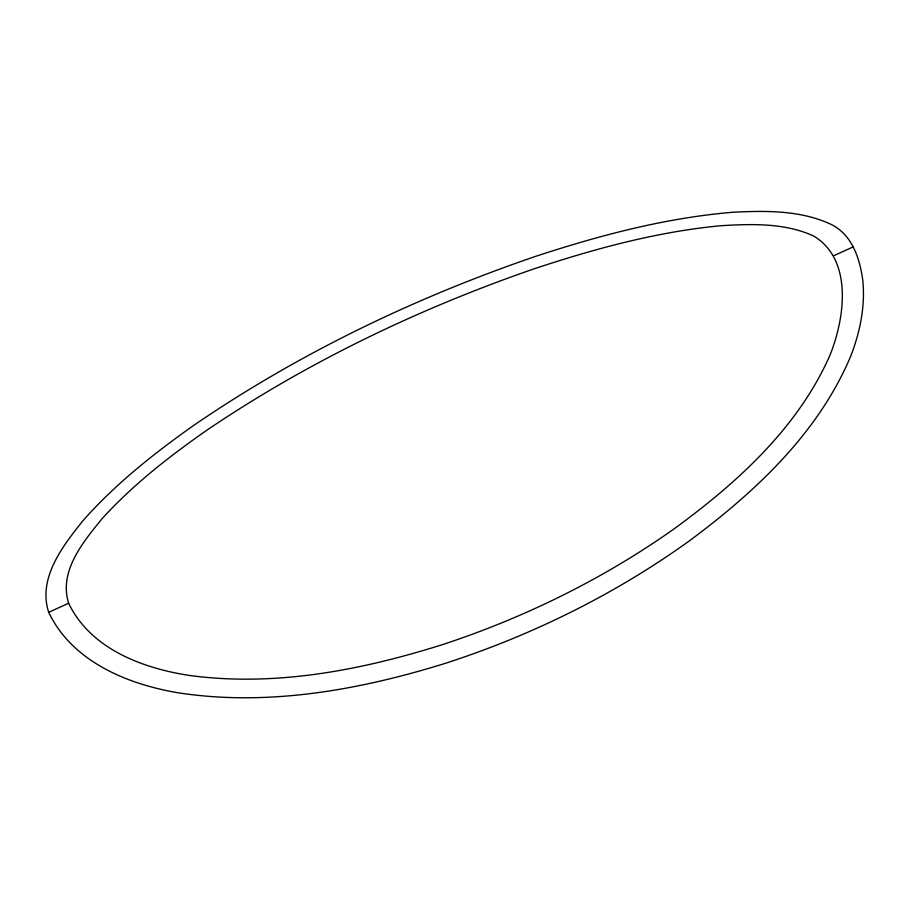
<?xml version="1.0" encoding="UTF-8"?>
<svg xmlns="http://www.w3.org/2000/svg" width="909" height="909" viewBox="0 0 909 909"><rect width="100%" height="100%" fill="white"/><g stroke="black" fill="none" stroke-linecap="round" stroke-linejoin="round"><path stroke-width="1.36" d="M48.7 612.302C37.53 578.067 62.835 545.991 82.889 520.777C115.159 484.202 153.598 453.796 193.265 425.696C298.55 353.567 414.618 297.822 535.219 256.486C599.633 235.363 665.718 217.774 733.472 212.206C766.526 210.627 801.352 210.127 831.883 224.773C852.312 235.272 859.709 258.508 862.721 279.756C865.504 305.697 860.13 331.74 850.835 355.908C818.441 433.116 755.049 492.189 688.965 541.162C614.882 594.35 532.174 635.221 445.455 663.297C359.805 689.931 268.507 706.498 178.925 692.919C127.817 684.443 72.288 661.797 48.7 612.302L68.629 603.246C58.551 571.182 83.276 541.832 102.149 518.619C133.214 484.429 169.892 455.988 207.661 429.639C308.151 361.782 418.413 308.946 532.867 269.246C593.907 248.941 656.468 231.829 720.689 225.727C751.743 223.875 784.467 222.762 813.453 235.908C853.687 259.838 844.643 319.707 829.508 356.237C797.398 428.423 736.756 483.111 674.069 528.89C603.303 578.897 524.732 617.575 442.456 644.629C361.498 670.172 275.416 686.852 190.424 675.58C143.122 668.558 90.684 649.14 68.629 603.246M833.542 255.815L853.471 246.759"/></g></svg>
